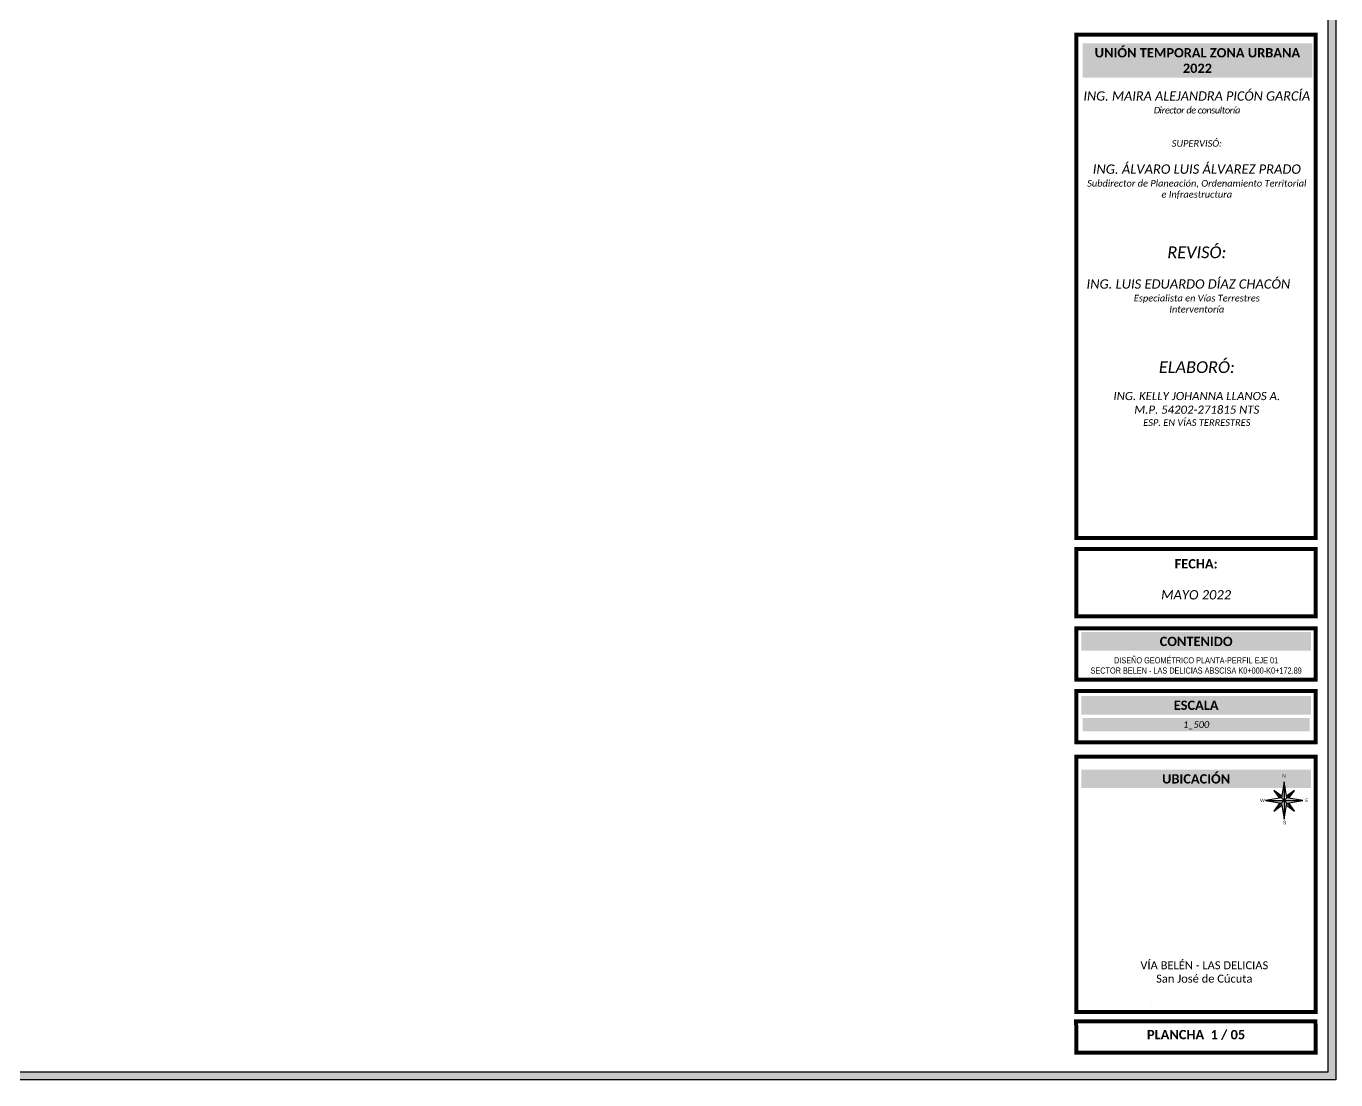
# Paper-space layout 'Salida Gráfica' of a CAD drawing. Header units: metres. Extents: x 327 to 1309, y 12 to 698.
# Drawn here: x 818.2 to 1309.3, y 11.5 to 406.9 of the extents above; entities that cross this region are included whole.
import ezdxf

# ---------------------------------------------------------------- set-up
doc = ezdxf.new("R2010")
doc.units = ezdxf.units.M
doc.layers.add('MARCO', color=6, linetype='Continuous', lineweight=80)
doc.layers.add('NORTE', color=7, linetype='Continuous', lineweight=25)
for name, color, linetype in [('Paramento', 7, 'Continuous'), ('TEXTO MARCO', 3, 'Continuous'), ('TXT_ROTULO', 7, 'Continuous'), ('WB_SIMBOLOS', 7, 'Continuous')]:
    doc.layers.add(name, color=color, linetype=linetype)
doc.styles.add('GENERAL', font='arial.ttf')
doc.styles.get("Standard").update_dxf_attribs({"font": 'simplex.shx'})
doc.styles.add('style1', font='arial.ttf', dxfattribs={"height": 0.14})

# ---------------------------------------------------------------- blocks, each defined once
blk = doc.blocks.new('_Dot')
at = {"color": 0, "linetype": 'ByBlock', "lineweight": -2}
blk.add_line((-0.5, 0), (-1, 0), dxfattribs=at)
at = {"color": 0, "linetype": 'ByBlock', "const_width": 0.5}
blk.add_lwpolyline([(-0.25, 0, 1), (0.25, 0, 1)], format="xyb", close=True, dxfattribs=at)
blk = doc.blocks.new('NORTE')
at = {"layer": 'NORTE'}
h = blk.add_hatch(color=256, dxfattribs=at)
h.paths.add_polyline_path([(0, 3.91), (-0.54, 0.58), (0, 0)])
h.paths.add_polyline_path([(-3.91, 0), (-0.54, -0.54), (0, 0)])
h.paths.add_polyline_path([(0.53, -0.54), (0, 0), (0, -3.91)])
h.paths.add_polyline_path([(3.91, 0), (0.53, 0.58), (0, 0)])
h = blk.add_hatch(color=256, dxfattribs=at)
h.paths.add_polyline_path([(-2.17, 2.12), (-1, 0.51), (-0.54, 0.58)])
h.paths.add_polyline_path([(-2.17, -2.19), (-0.47, -0.95), (-0.54, -0.54)])
h.paths.add_polyline_path([(0.93, -0.47), (0.53, -0.54), (2.14, -2.19)])
h.paths.add_polyline_path([(0.48, 0.93), (0.53, 0.58), (2.14, 2.12)])
for p, q in [((0, 3.91), (-0.54, 0.58)), ((0.53, 0.58), (0, 3.91)), ((0, 3.91), (0, -3.91)), ((-0.54, 0.58), (-3.91, 0)), ((-3.91, 0), (-0.54, -0.54)), ((-3.91, 0), (3.91, 0)), ((-2.17, 2.12), (-0.54, 0.58)), ((-0.48, 0.94), (-2.17, 2.12)), ((-2.17, 2.12), (-1, 0.51)), ((-0.54, 0.58), (0, 0)), ((0, 0), (-0.54, -0.54)), ((0.01, 0.59), (0, 0.6)), ((0.53, 0.58), (0, 0)), ((0, 0), (0.53, -0.54)), ((2.14, 2.12), (0.48, 0.93)), ((2.14, 2.12), (0.53, 0.58)), ((3.91, 0), (0.53, 0.58)), ((0.53, -0.54), (3.91, 0)), ((0.6, 0), (0.61, 0)), ((0.97, 0.51), (2.14, 2.12)), ((-0.93, -0.47), (-2.17, -2.19)), ((-2.17, -2.19), (-0.54, -0.54)), ((-2.17, -2.19), (-0.47, -0.95)), ((-0.54, -0.54), (0, -3.91)), ((0, -3.91), (0.53, -0.54)), ((0.47, -0.97), (2.14, -2.19)), ((2.14, -2.19), (0.53, -0.54)), ((2.14, -2.19), (0.93, -0.47))]:
    blk.add_line(p, q, dxfattribs=at)
at = {"layer": 'NORTE', "style": 'style1'}
for s, p in [('N', (-0.4, 4.8)), ('W', (-5.03, -0.33)), ('E', (4.37, -0.28)), ('S', (-0.26, -4.95))]:
    blk.add_text(s, height=0.717, dxfattribs=at).set_placement(p)

psp = doc.layouts.new('Salida Gráfica')

# ---------------------------------------------------------------- hatches: boundary and pattern name
at = {"layer": 'TXT_ROTULO', "true_color": 0x000000}
h = psp.add_hatch(color=18, dxfattribs=at)
h.dxf.hatch_style = 1
h.paths.add_polyline_path([(330.11, 695.55), (1306.38, 695.55), (1306.38, 14.45), (330.11, 14.45)], flags=16)
h.paths.add_polyline_path([(327.17, 698.49), (1309.32, 698.49), (1309.32, 11.51), (327.17, 11.51)])

# ---------------------------------------------------------------- linework, layer by layer
at = {"layer": 'MARCO', "color": 132, "const_width": 1.5}
for points in [[(1211.97, 403.63), (1301.71, 403.63), (1301.71, 214.78), (1211.97, 214.78)], [(1211.97, 210.75), (1301.71, 210.75), (1301.71, 185.49), (1211.97, 185.49)], [(1211.97, 180.92), (1301.71, 180.92), (1301.71, 161.69), (1211.97, 161.69)], [(1211.97, 157.39), (1301.71, 157.39), (1301.71, 138.16), (1211.97, 138.16)], [(1211.97, 132.83), (1301.71, 132.83), (1301.71, 36.94), (1211.97, 36.94)], [(1211.95, 33.51), (1301.7, 33.51), (1301.82, 21.67), (1212.07, 21.67)]]:
    psp.add_lwpolyline(points, close=True, dxfattribs=at)
at = {"layer": 'TXT_ROTULO'}
for points in [[(327.17, 698.49), (1309.32, 698.49), (1309.32, 11.51), (327.17, 11.51)], [(330.11, 695.55), (1306.38, 695.55), (1306.38, 14.45), (330.11, 14.45)]]:
    psp.add_lwpolyline(points, close=True, dxfattribs=at)

# ---------------------------------------------------------------- block references
at = {"layer": 'NORTE', "extrusion": (0.021414, 3.4187e-09, 0.999771), "xscale": 1.792474780560045, "yscale": 1.792474780560045, "zscale": 1.792474780560045, "rotation": 269.9999908506034}
psp.add_blockref('NORTE', (116.29, -1289.69, 27.62), dxfattribs=at)
at = {"layer": 'Paramento', "color": 30, "true_color": 0xff962e, "xscale": 0.0273535525001716, "yscale": 0.0273535525001716, "zscale": 0.0273535525001716}
psp.add_blockref('_Dot', (1240.07, 40.62), dxfattribs=at)

# ---------------------------------------------------------------- texts
at = {"color": 18, "true_color": 0x000000, "insert": (1215.59, 170.07), "char_height": 2.3, "width": 82.7094, "attachment_point": 1, "style": 'GENERAL'}
psp.add_mtext('\\pxqc;{\\fArial Narrow|b0|i0|c0|p34;\\C256;DISEÑO GEOMÉTRICO PLANTA-PERFIL EJE 01\\PSECTOR BELEN - LAS DELICIAS ABSCISA K0+000-K0+172.89}', dxfattribs=at)
at = {"layer": 'TEXTO MARCO', "color": 18, "true_color": 0x000000, "attachment_point": 1, "style": 'GENERAL', "bg_fill": 1, "box_fill_scale": 1.5, "bg_fill_color": 254, "bg_fill_true_color": 14935011, "bg_fill_transparency": 0}
for s, insert, char_height, width in [('\\pxqc;{\\fCalibri|b1|i0|c0|p34;UNIÓN TEMPORAL ZONA URBANA 2022}', (1216.13, 398.64), 3.49, 82.6185), ('\\pxqc;{\\fCalibri|b1|i0|c0|p34;CONTENIDO}', (1215.59, 177.75), 3.49, 82.7094), ('\\pxqc;{\\fCalibri|b1|i0|c0|p34;ESCALA}', (1215.59, 153.81), 3.49, 82.7094), ('\\pxqc;{\\fCalibri|b0|i1|c0|p34;1_500}', (1215.59, 146.07), 2.4929, 82.7094), ('\\pxqc;{\\fCalibri|b1|i0|c0|p34;UBICACIÓN}', (1215.59, 126.19), 3.49, 82.7094)]:
    psp.add_mtext(s, dxfattribs=dict(at, insert=insert, char_height=char_height, width=width))
at = {"layer": 'TEXTO MARCO', "color": 18, "true_color": 0x000000, "char_height": 3.49, "width": 82.7094, "style": 'GENERAL'}
for s, insert, attachment_point in [('\\pxqc;{\\fCalibri|b1|i0|c0|p34;FECHA:\\P\\P\\fCalibri|b0|i1|c0|p34;MAYO 2022}', (1215.59, 206.89), 1), ('{\\fCalibri|b1|i0|c0|p34;PLANCHA  1 / 05}', (1256.92, 30.22), 2)]:
    psp.add_mtext(s, dxfattribs=dict(at, insert=insert, attachment_point=attachment_point))
at = {"layer": 'TXT_ROTULO', "insert": (1199.16, 55.99), "char_height": 3, "attachment_point": 1}
psp.add_mtext_dynamic_manual_height_columns('\\pxqc;{\\fCalibri|b0|i0|c0|p34;VÍA BELÉN - LAS DELICIAS\\PSan José de Cúcuta}', width=121.7115, gutter_width=23.64, heights=[0], dxfattribs=at)
at = {"layer": 'WB_SIMBOLOS', "color": 250, "insert": (1215.84, 389.76), "char_height": 2.936, "width": 82.7208, "attachment_point": 1, "style": 'GENERAL'}
psp.add_mtext('\\pxqc;{\\fCalibri Light|b0|i1|c0|p34;\\H1.5x;\\C255;\\P\\fCalibri|b0|i1|c0|p34;\\H0.79247x;\\W0.98;\\C256;ING. MAIRA ALEJANDRA PICÓN GARCÍA \\W1;\\P\\H0.71429x;\\T0.9;Director de consultoría\\P\\P\\P\\H1.00001x;\\T1;SUPERVISÓ:\\P\\H1.20342x;\\P\\H1.16333x;ING. ÁLVARO LUIS ÁLVAREZ PRADO\\P\\H0.7143x;Subdirector de Planeación, Ordenamiento Territorial e Infraestructura\\P\\P\\P\\P\\P\\H1.76666x;REVISÓ:\\P\\H0.68118x;\\P\\pq*;\\H1.16333x;ING. LUIS EDUARDO DÍAZ CHACÓN\\P\\pqc;\\H0.7143x;Especialista en Vías Terrestres \\PInterventoría \\P\\P\\P\\P\\P\\H1.76665x;ELABORÓ:\\H0.56604x;\\P\\P\\H1.232x;ING.^IKELLY JOHANNA LLANOS A.\\PM.P.^I54202-271815 NTS\\P\\H0.8117x;ESP.^IEN VÍAS TERRESTRES}', dxfattribs=at)

doc.saveas('drawing.dxf')
